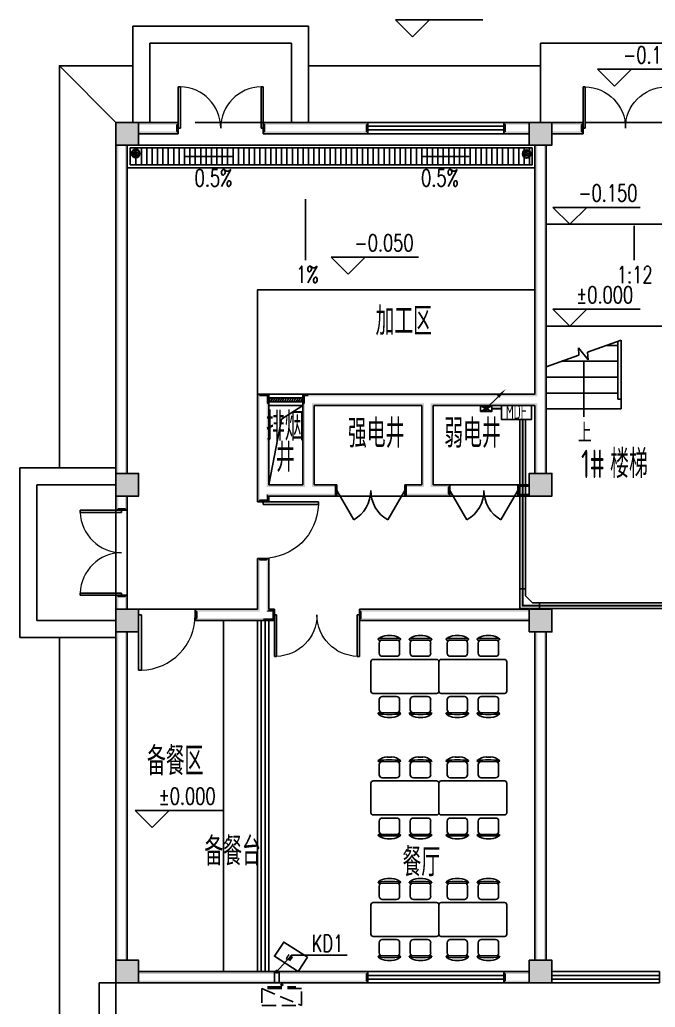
# Model space of a CAD drawing. Extents: x 6250600 to 6678662, y -692028 to -290561.
# Drawn here: x 6483987 to 6495213, y -404196 to -386753 of the extents above; entities that cross this region are included whole.
import ezdxf

# ---------------------------------------------------------------- set-up
doc = ezdxf.new("R2010")
doc.units = 0
doc.header["$LTSCALE"] = 1000
doc.header["$MEASUREMENT"] = 0
doc.linetypes.add('DASH', pattern=[0.35, 0.25, -0.1])
doc.layers.get('0').update_dxf_attribs({"linetype": 'CONTINUOUS'})
for name, color, linetype in [('CABLETRAY', 4, 'CONTINUOUS'), ('LWIRE', 4, 'CONTINUOUS'), ('PUB_HATCH', 8, 'CONTINUOUS'), ('TEL_TAB', 7, 'CONTINUOUS'), ('建筑底图', 251, 'CONTINUOUS'), ('排水', 221, 'CONTINUOUS'), ('电信', 7, 'CONTINUOUS')]:
    doc.layers.add(name, color=color, linetype=linetype)
doc.styles.add('_TCH_AXIS', font='COMPLEX', dxfattribs={"bigfont": 'GBCBIG'})
doc.styles.add('_TCH_DIM', font='SIMPLEX', dxfattribs={"bigfont": 'GBCBIG'})
doc.styles.add('_TCH_LABEL', font='COMPLEX', dxfattribs={"bigfont": 'GBCBIG'})
doc.styles.add('DIM_FONT', font='SIMPLEX', dxfattribs={"width": 0.7, "bigfont": 'GBCBIG'})
doc.styles.add('sceic', font='sceie.shx', dxfattribs={"width": 0.8, "bigfont": 'sceic.shx'})
doc.styles.add('schuco', font='sceie.shx', dxfattribs={"width": 0.7, "bigfont": 'sceic.shx'})
doc.styles.get("Standard").update_dxf_attribs({"font": 'GBENOR', "bigfont": 'GBCBIG'})

# ---------------------------------------------------------------- blocks, each defined once
blk = doc.blocks.new('$TelecSys$00000079')
for p, q in [((0.7, 0.7), (0, 0)), ((0.104, 0.104), (0.104, 0.104)), ((-0.104, -0.104), (-0.104, -0.104))]:
    blk.add_line(p, q)
at = {"const_width": 0.142}
blk.add_lwpolyline([(-0.071, 0, 1), (0.071, 0, 1)], format="xyb", close=True, dxfattribs=at)
blk.add_solid([(0.63, 0.77), (0.77, 0.63), (1.15, 1.15)])
at = {"width": 0.8, "flags": 9}
blk.add_attdef('A', (0, 0), '', height=0.00002, dxfattribs=at)
blk = doc.blocks.new('$plan$00000279')
for p, q in [((-389, 921), (-290, 921)), ((298, 921), (397, 921)), ((-569, 821), (-109, 821)), ((-564, 754), (-564, 529)), ((-114, 754), (-114, 529)), ((117, 821), (577, 821)), ((122, 754), (122, 529)), ((572, 754), (572, 529)), ((-497, 461), (-182, 461)), ((190, 461), (505, 461)), ((-746, 342), (-746, -308)), ((704, 392), (-696, 392)), ((754, -308), (754, 342)), ((-696, -358), (704, -358)), ((-182, -427), (-497, -427)), ((505, -427), (190, -427)), ((-564, -720), (-564, -495)), ((-114, -720), (-114, -495)), ((122, -720), (122, -495)), ((572, -720), (572, -495)), ((-109, -787), (-569, -787)), ((577, -787), (117, -787)), ((-290, -887), (-389, -887)), ((397, -887), (298, -887))]:
    blk.add_line(p, q)
for centre, radius, start, end in [((-379, 606), 316, 91.7651, 130.7265), ((-300, 606), 316, 49.2735, 88.2349), ((307, 606), 316, 91.7651, 130.7265), ((387, 606), 316, 49.2735, 88.2349), ((-579, 837), 10, 130.7265, 202.67), ((-569, 841), 20, 202.67, 270), ((-497, 754), 67.5, 90, 180), ((-182, 754), 67.5, 0, 90), ((-109, 841), 20, 270, 337.33), ((-100, 837), 10, 337.33, 49.2735), ((108, 837), 10, 130.7265, 202.67), ((117, 841), 20, 202.67, 270), ((190, 754), 67.5, 90, 180), ((505, 754), 67.5, 0, 90), ((577, 841), 20, 270, 337.33), ((587, 837), 10, 337.33, 49.2735), ((-497, 529), 67.5, 180, 270), ((-182, 529), 67.5, 270, 0), ((190, 529), 67.5, 180, 270), ((505, 529), 67.5, 270, 0), ((-696, 342), 50, 90, 180), ((704, 342), 50, 0, 90), ((-696, -308), 50, 180, 270), ((-497, -495), 67.5, 90, 180), ((-182, -495), 67.5, 0, 90), ((190, -495), 67.5, 90, 180), ((505, -495), 67.5, 0, 90), ((704, -308), 50, 270, 0), ((-579, -803), 10, 157.33, 229.2735), ((-569, -807), 20, 90, 157.33), ((-379, -572), 316, 229.2735, 268.2349), ((-497, -720), 67.5, 180, 270), ((-300, -572), 316, 271.7651, 310.7265), ((-182, -720), 67.5, 270, 0), ((-109, -807), 20, 22.67, 90), ((-100, -803), 10, 310.7265, 22.67), ((108, -803), 10, 157.33, 229.2735), ((117, -807), 20, 90, 157.33), ((307, -572), 316, 229.2735, 268.2349), ((190, -720), 67.5, 180, 270), ((387, -572), 316, 271.7651, 310.7265), ((505, -720), 67.5, 270, 0), ((577, -807), 20, 22.67, 90), ((587, -803), 10, 310.7265, 22.67)]:
    blk.add_arc(centre, radius, start, end)
at = {"lineweight": 13}
for centre, start, end in [((-339, -1857), 84.8023, 95.1977), ((347, -1857), 84.8023, 95.1977), ((-339, 1890), 264.8023, 275.1977), ((347, 1890), 264.8023, 275.1977)]:
    blk.add_arc(centre, 2713, start, end, dxfattribs=at)
at = {"width": 0.8, "flags": 9}
for tag in ['XSIZE', 'YSIZE']:
    blk.add_attdef(tag, (0, 0), '', height=0.5, dxfattribs=at)
blk = doc.blocks.new('A$C2E081725')
at = {"linetype": 'DASH'}
for p, q in [((700, 94), (0, 394)), ((600, 64), (100, 64)), ((138, 94), (138, 64)), ((350, 8), (327, 39)), ((350, 49), (350, 0)), ((350, 8), (373, 39)), ((563, 94), (563, 64))]:
    blk.add_line(p, q, dxfattribs=at)
blk.add_lwpolyline([(0, 394), (0, 94), (700, 94), (700, 394)], close=True, dxfattribs=at)
blk = doc.blocks.new('$lvtry$00000171')
at = {"layer": '排水'}
for p, q in [((-74, 11), (-11, 74)), ((-70, -27), (27, 70)), ((-53, -53), (53, 53)), ((-27, -70), (70, 27)), ((11, -74), (74, -11))]:
    blk.add_line(p, q, dxfattribs=at)
blk.add_circle((0, 0), 75, dxfattribs=at)
blk.add_point((0, 0), dxfattribs=at)
blk = doc.blocks.new('$WINLIB2D$00000039')
at = {"color": 0}
for points in [[(-0.5, 0.5), (-0.5, -0.5)], [(0.5, 0.5), (-0.5, 0.5)], [(0.5, -0.5), (0.5, 0.5)], [(-0.5, 0.167), (0.5, 0.167)], [(-0.452, -0.167), (-0.5, 0.084)], [(-0.384, -0.167), (-0.448, 0.167)], [(-0.316, -0.167), (-0.38, 0.167)], [(-0.248, -0.167), (-0.312, 0.167)], [(-0.18, -0.167), (-0.244, 0.167)], [(-0.112, -0.167), (-0.176, 0.167)], [(-0.044, -0.167), (-0.108, 0.167)], [(0.024, -0.167), (-0.04, 0.167)], [(0.092, -0.167), (0.028, 0.167)], [(0.16, -0.167), (0.096, 0.167)], [(0.228, -0.167), (0.164, 0.167)], [(0.296, -0.167), (0.232, 0.167)], [(0.364, -0.167), (0.3, 0.167)], [(0.432, -0.167), (0.368, 0.167)], [(0.5, -0.167), (0.436, 0.167)], [(-0.5, -0.167), (0.5, -0.167)], [(0.5, -0.5), (-0.5, -0.5)]]:
    blk.add_lwpolyline(points, dxfattribs=at)
blk = doc.blocks.new('$DorLib2D$00000002')
for p, q in [((-0.5, 0), (-0.5, 0.4875)), ((-0.475, 0.4875), (-0.5, 0.4875)), ((-0.475, 0), (-0.475, 0.4875)), ((0.475, 0), (0.475, 0.4875)), ((0.475, 0.4875), (0.5, 0.4875)), ((0.5, 0), (0.5, 0.4875)), ((-0.5, 0), (-0.475, 0)), ((0.5, 0), (0.475, 0))]:
    blk.add_line(p, q)
at = {"lineweight": 13}
for centre, start, end in [((-0.4875, 0), 0, 88.53072), ((0.4875, 0), 91.46928, 180)]:
    blk.add_arc(centre, 0.4875, start, end, dxfattribs=at)
blk = doc.blocks.new('$DorLib2D$00000231')
at = {"color": 0}
for p, q in [((-0.5, 0), (-0.25, 0.433)), ((0.5, 0), (0.25, 0.433))]:
    blk.add_line(p, q, dxfattribs=at)
for centre, start, end in [((-0.5, 0), 0, 60), ((0.5, 0), 120, 180)]:
    blk.add_arc(centre, 0.5, start, end, dxfattribs=at)
blk = doc.blocks.new('$WINLIB2D$00000001')
at = {"color": 0}
for points in [[(-0.5, 0.5), (-0.5, -0.5)], [(-0.5, 0.5), (0.5, 0.5)], [(0.5, -0.5), (0.5, 0.5)], [(0.5, 0.1667), (-0.5, 0.1667)], [(0.5, -0.1667), (-0.5, -0.1667)], [(-0.5, -0.5), (0.5, -0.5)]]:
    blk.add_lwpolyline(points, dxfattribs=at)
blk = doc.blocks.new('$DorLib2D$00000001')
for p, q in [((0.45, 0.975), (0.5, 0.975)), ((0.45, 0), (0.45, 0.975)), ((0.5, 0), (0.5, 0.975)), ((0.5, 0), (0.45, 0))]:
    blk.add_line(p, q)
at = {"lineweight": 13}
blk.add_arc((0.475, 0), 0.975, 91.4693, 180, dxfattribs=at)
blk = doc.blocks.new('$TCHSYS$WIN2D')
for p, q in [((-0.5, 0.5), (0.5, 0.5)), ((-0.5, 0.5), (-0.5, -0.5)), ((0.5, 0.5), (0.5, -0.5)), ((0.5, 0.1667), (-0.5, 0.1667)), ((0.5, -0.1667), (-0.5, -0.1667)), ((-0.5, -0.5), (0.5, -0.5))]:
    blk.add_line(p, q)
blk = doc.blocks.new('_FZH')
blk.add_lwpolyline([(-0.5, -0.5), (0.5, -0.5), (0.5, 0.5), (-0.5, 0.5)], close=True)
at = {"layer": 'PUB_HATCH'}
blk.add_solid([(-0.5, -0.5), (0.5, -0.5), (-0.5, 0.5), (0.5, 0.5)], dxfattribs=at)

msp = doc.modelspace()

# ---------------------------------------------------------------- hatches: boundary and pattern name
at = {"layer": '建筑底图'}
for points in [[(6486087.2, -388566.4), (6485687.2, -388566.4), (6485727.2, -388606.4), (6486047.2, -388606.4)], [(6485687.2, -388566.4), (6485687.2, -388966.4), (6485727.2, -388926.4), (6485727.2, -388606.4)], [(6486087.2, -388966.4), (6486087.2, -388566.4), (6486047.2, -388606.4), (6486047.2, -388926.4)], [(6486087.2, -388566.4), (6486087.2, -388606.4), (6486747.2, -388606.4), (6486787.2, -388566.4)], [(6486787.2, -388766.4), (6486787.2, -388566.4), (6486747.2, -388606.4), (6486747.2, -388726.4)], [(6490137.5, -388566.4), (6488287.2, -388566.4), (6488327.2, -388606.4), (6490097.5, -388606.4)], [(6488287.2, -388566.4), (6488287.2, -388766.4), (6488327.2, -388726.4), (6488327.2, -388606.4)], [(6490137.5, -388766.4), (6490137.5, -388566.4), (6490097.5, -388606.4), (6490097.5, -388726.4)], [(6492987.2, -388606.4), (6492987.2, -388566.4), (6492537.5, -388566.4), (6492577.5, -388606.4)], [(6492537.5, -388566.4), (6492537.5, -388766.4), (6492577.5, -388726.4), (6492577.5, -388606.4)], [(6493387.2, -388566.4), (6492987.2, -388566.4), (6493027.2, -388606.4), (6493347.2, -388606.4)], [(6492987.2, -388566.4), (6492987.2, -388966.4), (6493027.2, -388926.4), (6493027.2, -388606.4)], [(6493387.2, -388966.4), (6493387.2, -388566.4), (6493347.2, -388606.4), (6493347.2, -388926.4)], [(6493387.2, -388566.4), (6493387.2, -388606.4), (6493897.2, -388606.4), (6493937.2, -388566.4)], [(6493937.2, -388766.4), (6493937.2, -388566.4), (6493897.2, -388606.4), (6493897.2, -388726.4)], [(6486087.2, -388726.4), (6486087.2, -388766.4), (6486787.2, -388766.4), (6486747.2, -388726.4)], [(6488287.2, -388766.4), (6490137.5, -388766.4), (6490097.5, -388726.4), (6488327.2, -388726.4)], [(6492987.2, -388766.4), (6492987.2, -388726.4), (6492577.5, -388726.4), (6492537.5, -388766.4)], [(6493387.2, -388726.4), (6493387.2, -388766.4), (6493937.2, -388766.4), (6493897.2, -388726.4)], [(6485687.2, -388966.4), (6486087.2, -388966.4), (6486047.2, -388926.4), (6485727.2, -388926.4)], [(6485727.2, -388966.4), (6485687.2, -388966.4), (6485687.2, -394766.4), (6485727.2, -394766.4)], [(6485887.2, -388966.4), (6485847.2, -388966.4), (6485847.2, -394766.4), (6485887.2, -394766.4)], [(6492987.2, -388966.4), (6493387.2, -388966.4), (6493347.2, -388926.4), (6493027.2, -388926.4)], [(6493127.2, -388966.4), (6493087.2, -388966.4), (6493087.2, -393366.4), (6493127.2, -393406.4)], [(6493287.2, -388966.4), (6493247.2, -388966.4), (6493247.2, -393466.4), (6493287.2, -393466.4)], [(6488187.2, -393366.4), (6488187.2, -394966.4), (6488227.2, -394966.4), (6488227.2, -393406.4)], [(6488387.2, -393366.4), (6488187.2, -393366.4), (6488227.2, -393406.4), (6488347.2, -393406.4)], [(6488387.2, -393566.4), (6488387.2, -393366.4), (6488347.2, -393406.4), (6488347.2, -393526.4)], [(6489087.2, -393366.4), (6488987.2, -393366.4), (6489027.2, -393406.4), (6489087.2, -393406.4)], [(6488987.2, -393366.4), (6488987.2, -393566.4), (6489027.2, -393526.4), (6489027.2, -393406.4)], [(6489087.2, -393366.4), (6491187.2, -393366.4), (6491187.2, -393406.4), (6489087.2, -393406.4)], [(6491187.2, -393366.4), (6493087.2, -393366.4), (6493127.2, -393406.4), (6491187.2, -393406.4)], [(6493247.2, -394766.4), (6493287.2, -394766.4), (6493287.2, -393466.4), (6493247.2, -393466.4)], [(6488387.2, -393566.4), (6488387.2, -394966.4), (6488347.2, -395006.4), (6488347.2, -393526.4)], [(6488987.2, -393566.4), (6488987.2, -394966.4), (6489027.2, -395006.4), (6489027.2, -393526.4)], [(6489187.2, -393566.4), (6491087.2, -393566.4), (6491127.2, -393526.4), (6489147.2, -393526.4)], [(6489187.2, -393566.4), (6489187.2, -394966.4), (6489147.2, -395006.4), (6489147.2, -393526.4)], [(6491087.2, -393566.4), (6491087.2, -394966.4), (6491127.2, -395006.4), (6491127.2, -393526.4)], [(6491287.2, -393566.4), (6493087.2, -393566.4), (6493127.2, -393526.4), (6491247.2, -393526.4)], [(6491287.2, -393566.4), (6491287.2, -394966.4), (6491247.2, -395006.4), (6491247.2, -393526.4)], [(6493087.2, -394766.4), (6493127.2, -394766.4), (6493127.2, -393526.4), (6493087.2, -393566.4)], [(6486087.2, -394766.4), (6485687.2, -394766.4), (6485727.2, -394806.4), (6486047.2, -394806.4)], [(6485687.2, -394766.4), (6485687.2, -395166.4), (6485727.2, -395126.4), (6485727.2, -394806.4)], [(6486087.2, -395166.4), (6486087.2, -394766.4), (6486047.2, -394806.4), (6486047.2, -395126.4)], [(6493387.2, -394766.4), (6492987.2, -394766.4), (6493027.2, -394806.4), (6493347.2, -394806.4)], [(6492987.2, -394766.4), (6492987.2, -395166.4), (6493027.2, -395126.4), (6493027.2, -394806.4)], [(6493387.2, -395166.4), (6493387.2, -394766.4), (6493347.2, -394806.4), (6493347.2, -395126.4)], [(6488187.2, -394966.4), (6488187.2, -395266.4), (6488227.2, -395226.4), (6488227.2, -394966.4)], [(6488387.2, -394966.4), (6488987.2, -394966.4), (6489027.2, -395006.4), (6488347.2, -395006.4)], [(6489587.3, -394966.4), (6489187.2, -394966.4), (6489147.2, -395006.4), (6489587.3, -395006.4)], [(6489587.3, -395166.4), (6489587.3, -394966.4), (6489547.3, -394966.4), (6489547.3, -395166.4)], [(6491087.2, -394966.4), (6490787.3, -394966.4), (6490787.3, -395006.4), (6491127.2, -395006.4)], [(6490787.3, -395166.4), (6490787.3, -394966.4), (6490827.3, -394966.4), (6490827.3, -395166.4)], [(6491587.3, -394966.4), (6491287.2, -394966.4), (6491247.2, -395006.4), (6491547.3, -395006.4)], [(6491587.3, -395166.4), (6491587.3, -394966.4), (6491547.3, -395006.4), (6491547.3, -395126.4)], [(6492987.2, -395006.4), (6492987.2, -394966.4), (6492787.3, -394966.4), (6492827.3, -395006.4)], [(6492787.3, -394966.4), (6492787.3, -395166.4), (6492827.3, -395126.4), (6492827.3, -395006.4)], [(6485687.2, -395166.4), (6486087.2, -395166.4), (6486047.2, -395126.4), (6485727.2, -395126.4)], [(6485727.2, -395166.4), (6485687.2, -395166.4), (6485687.2, -395416.4), (6485727.2, -395376.4)], [(6485887.2, -395166.4), (6485847.2, -395166.4), (6485847.2, -395376.4), (6485887.2, -395416.4)], [(6488187.2, -395266.4), (6488387.2, -395266.4), (6488347.2, -395226.4), (6488227.2, -395226.4)], [(6488387.2, -395266.4), (6488387.2, -395166.4), (6488347.2, -395126.4), (6488347.2, -395226.4)], [(6488387.2, -395166.4), (6489087.2, -395166.4), (6489087.2, -395126.4), (6488347.2, -395126.4)], [(6489587.3, -395166.4), (6489087.2, -395166.4), (6489087.2, -395126.4), (6489587.3, -395126.4)], [(6491187.2, -395166.4), (6490787.3, -395166.4), (6490787.3, -395126.4), (6491187.2, -395126.4)], [(6491187.2, -395166.4), (6491587.3, -395166.4), (6491547.3, -395126.4), (6491187.2, -395126.4)], [(6492987.2, -395166.4), (6492987.2, -395126.4), (6492827.3, -395126.4), (6492787.3, -395166.4)], [(6492987.2, -395166.4), (6493387.2, -395166.4), (6493347.2, -395126.4), (6493027.2, -395126.4)], [(6485687.2, -395416.4), (6485887.2, -395416.4), (6485847.2, -395376.4), (6485727.2, -395376.4)], [(6488387.2, -396266.4), (6488187.2, -396266.4), (6488227.2, -396306.4), (6488347.2, -396306.4)], [(6488187.2, -396266.4), (6488187.2, -397166.4), (6488227.2, -397206.4), (6488227.2, -396306.4)], [(6488387.2, -397166.4), (6488387.2, -396266.4), (6488347.2, -396306.4), (6488347.2, -397206.4)], [(6485887.2, -396916.4), (6485687.2, -396916.4), (6485727.2, -396956.4), (6485847.2, -396956.4)], [(6485687.2, -397166.4), (6485727.2, -397166.4), (6485727.2, -396956.4), (6485687.2, -396916.4)], [(6485847.2, -397166.4), (6485887.2, -397166.4), (6485887.2, -396916.4), (6485847.2, -396956.4)], [(6486087.2, -397166.4), (6485687.2, -397166.4), (6485727.2, -397206.4), (6486047.2, -397206.4)], [(6485687.2, -397166.4), (6485687.2, -397566.4), (6485727.2, -397526.4), (6485727.2, -397206.4)], [(6486087.2, -397566.4), (6486087.2, -397166.4), (6486047.2, -397206.4), (6486047.2, -397526.4)], [(6488187.2, -397166.4), (6487087.2, -397166.4), (6487127.2, -397206.4), (6488227.2, -397206.4)], [(6487087.2, -397166.4), (6487087.2, -397366.4), (6487127.2, -397326.4), (6487127.2, -397206.4)], [(6488487.2, -397166.4), (6488387.2, -397166.4), (6488347.2, -397206.4), (6488447.2, -397206.4)], [(6488487.2, -397366.4), (6488487.2, -397166.4), (6488447.2, -397206.4), (6488447.2, -397326.4)], [(6492987.2, -397206.4), (6492987.2, -397166.4), (6489987.2, -397166.4), (6490027.2, -397206.4)], [(6489987.2, -397166.4), (6489987.2, -397366.4), (6490027.2, -397326.4), (6490027.2, -397206.4)], [(6493387.2, -397166.4), (6492987.2, -397166.4), (6493027.2, -397206.4), (6493347.2, -397206.4)], [(6492987.2, -397166.4), (6492987.2, -397566.4), (6493027.2, -397526.4), (6493027.2, -397206.4)], [(6493387.2, -397566.4), (6493387.2, -397166.4), (6493347.2, -397206.4), (6493347.2, -397526.4)], [(6487087.2, -397366.4), (6488287.2, -397366.4), (6488287.2, -397326.4), (6487127.2, -397326.4)], [(6488287.2, -397366.4), (6488487.2, -397366.4), (6488447.2, -397326.4), (6488287.2, -397326.4)], [(6492987.2, -397366.4), (6492987.2, -397326.4), (6490027.2, -397326.4), (6489987.2, -397366.4)], [(6485687.2, -397566.4), (6486087.2, -397566.4), (6486047.2, -397526.4), (6485727.2, -397526.4)], [(6485727.2, -397566.4), (6485687.2, -397566.4), (6485687.2, -403366.4), (6485727.2, -403366.4)], [(6485887.2, -397566.4), (6485847.2, -397566.4), (6485847.2, -403366.4), (6485887.2, -403366.4)], [(6492987.2, -397566.4), (6493387.2, -397566.4), (6493347.2, -397526.4), (6493027.2, -397526.4)], [(6493087.2, -403366.4), (6493127.2, -403366.4), (6493127.2, -397566.4), (6493087.2, -397566.4)], [(6493247.2, -403366.4), (6493287.2, -403366.4), (6493287.2, -397566.4), (6493247.2, -397566.4)], [(6486087.2, -403366.4), (6485687.2, -403366.4), (6485727.2, -403406.4), (6486047.2, -403406.4)], [(6485687.2, -403366.4), (6485687.2, -403766.4), (6485727.2, -403726.4), (6485727.2, -403406.4)], [(6486087.2, -403766.4), (6486087.2, -403366.4), (6486047.2, -403406.4), (6486047.2, -403726.4)], [(6493387.2, -403366.4), (6492987.2, -403366.4), (6493027.2, -403406.4), (6493347.2, -403406.4)], [(6492987.2, -403366.4), (6492987.2, -403766.4), (6493027.2, -403726.4), (6493027.2, -403406.4)], [(6493387.2, -403766.4), (6493387.2, -403366.4), (6493347.2, -403406.4), (6493347.2, -403726.4)], [(6486087.2, -403566.4), (6486087.2, -403606.4), (6490097.2, -403606.4), (6490137.2, -403566.4)], [(6490137.2, -403766.4), (6490137.2, -403566.4), (6490097.2, -403606.4), (6490097.2, -403726.4)], [(6492987.2, -403606.4), (6492987.2, -403566.4), (6492537.2, -403566.4), (6492577.2, -403606.4)], [(6492537.2, -403566.4), (6492537.2, -403766.4), (6492577.2, -403726.4), (6492577.2, -403606.4)], [(6485687.2, -403766.4), (6486087.2, -403766.4), (6486047.2, -403726.4), (6485727.2, -403726.4)], [(6486087.2, -403726.4), (6486087.2, -403766.4), (6490137.2, -403766.4), (6490097.2, -403726.4)], [(6492987.2, -403766.4), (6492987.2, -403726.4), (6492577.2, -403726.4), (6492537.2, -403766.4)], [(6492987.2, -403766.4), (6493387.2, -403766.4), (6493347.2, -403726.4), (6493027.2, -403726.4)]]:
    msp.add_hatch(color=256, dxfattribs=at).paths.add_polyline_path(points)
h = msp.add_hatch(dxfattribs=at)
h.set_pattern_fill('LINE', color=256, scale=100, angle=90)
h.set_pattern_definition([(90, (-38067433.02, -1469035.77), (-95.25, 6e-15), [])])
h.paths.add_polyline_path([(6493037.2, -389016.4), (6486037.2, -389016.4), (6486037.2, -389316.4), (6493037.2, -389316.4)])

# ---------------------------------------------------------------- linework, layer by layer
at = {"color": 2}
for p, q in [((6492127.2, -393571.4), (6492327.2, -393671.4)), ((6492327.2, -393571.4), (6492127.2, -393671.4))]:
    msp.add_line(p, q, dxfattribs=at)
msp.add_lwpolyline([(6492127.2, -393671.4), (6492127.2, -393571.4), (6492327.2, -393571.4), (6492327.2, -393671.4)], close=True, dxfattribs=at)
msp.add_lwpolyline([(6493025.2, -393566.4), (6493025.2, -393815.5), (6492498.6, -393815.5), (6492498.6, -393566.4)], close=True)
at = {"layer": 'CABLETRAY'}
for p, q in [((6492819, -396803), (6492819, -393815.5)), ((6492819, -393815.5), (6492919, -393815.5)), ((6492919, -393815.5), (6492919, -396803)), ((6492919, -396803), (6492819, -396803)), ((6492819, -397153), (6492819, -396803)), ((6492819, -396803), (6492919, -396803)), ((6492919, -396803), (6492919, -396928)), ((6492919, -396928), (6493044, -397053)), ((6493169, -397153), (6492819, -397153)), ((6493044, -397053), (6493169, -397053)), ((6493169, -397153), (6493169, -397053)), ((6493169, -397053), (6507592.6, -397053)), ((6493169, -397053), (6493169, -397153)), ((6507592.6, -397153), (6493169, -397153))]:
    msp.add_line(p, q, dxfattribs=at)
at = {"layer": '建筑底图'}
for p, q in [((6485987.2, -388566.4), (6485987.2, -386866.4)), ((6489087.2, -386866.4), (6485987.2, -386866.4)), ((6489087.2, -388566.4), (6489087.2, -386866.4)), ((6490927.1, -387053), (6490627.1, -386753)), ((6490627.1, -386753), (6492167.4, -386753)), ((6490927.1, -387053), (6491227.1, -386753)), ((6486287.2, -388566.4), (6486287.2, -387166.4)), ((6488787.2, -387166.4), (6486287.2, -387166.4)), ((6488787.2, -388566.4), (6488787.2, -387166.4)), ((6493187.2, -388566.4), (6493187.2, -387166.4)), ((6496187.2, -387166.4), (6493187.2, -387166.4)), ((6485687.2, -388566.4), (6484687.2, -387566.4)), ((6494494.1, -387928.4), (6494194.1, -387628.4)), ((6494194.1, -387628.4), (6495734.3, -387628.4)), ((6494494.1, -387928.4), (6494794.1, -387628.4)), ((6486787.2, -388566.4), (6486087.2, -388566.4)), ((6486787.2, -388766.4), (6486787.2, -388566.4)), ((6487087.2, -388566.4), (6488587.2, -388566.4)), ((6490137.5, -388566.4), (6488287.2, -388566.4)), ((6488287.2, -388566.4), (6488287.2, -388766.4)), ((6490137.5, -388766.4), (6490137.5, -388566.4)), ((6492987.2, -388566.4), (6492537.5, -388566.4)), ((6492537.5, -388566.4), (6492537.5, -388766.4)), ((6493937.2, -388566.4), (6493387.2, -388566.4)), ((6493937.2, -388766.4), (6493937.2, -388566.4)), ((6493987.2, -388566.4), (6495487.2, -388566.4)), ((6486087.2, -388766.4), (6486787.2, -388766.4)), ((6488287.2, -388766.4), (6490137.5, -388766.4)), ((6492537.5, -388766.4), (6492987.2, -388766.4)), ((6493387.2, -388766.4), (6493937.2, -388766.4)), ((6485687.2, -394766.4), (6485687.2, -388966.4)), ((6485887.2, -394766.4), (6485887.2, -388966.4)), ((6493087.2, -393366.4), (6493087.2, -388966.4)), ((6493287.2, -393466.4), (6493287.2, -388966.4)), ((6493704.1, -390366.4), (6493404.1, -390066.4)), ((6493404.1, -390066.4), (6494944.3, -390066.4)), ((6493704.1, -390366.4), (6494004.1, -390066.4)), ((6493287.2, -390366.4), (6496087.2, -390366.4)), ((6489789.2, -391247.6), (6489489.2, -390947.6)), ((6489489.2, -390947.6), (6491029.5, -390947.6)), ((6489789.2, -391247.6), (6490089.2, -390947.6)), ((6493704.1, -392166.4), (6493404.1, -391866.4)), ((6493404.1, -391866.4), (6494944.3, -391866.4)), ((6493704.1, -392166.4), (6494004.1, -391866.4)), ((6493287.2, -392166.4), (6496087.2, -392166.4)), ((6494612.2, -392409.8), (6494015.5, -392622.9)), ((6494552.2, -393456.4), (6494552.2, -392431.2)), ((6494612.2, -393456.4), (6494612.2, -392409.8)), ((6494612.2, -393456.4), (6494612.2, -392409.8)), ((6494026.5, -392757.5), (6493854.8, -392550.4)), ((6493854.8, -392550.4), (6493865.1, -392676.6)), ((6494015.5, -392622.9), (6494026.5, -392757.5)), ((6494341.7, -392506.4), (6494552.2, -392506.4)), ((6493865.1, -392676.6), (6493287.2, -392883)), ((6493557.8, -392786.4), (6494552.2, -392786.4)), ((6493287.2, -393626.4), (6493287.2, -392883)), ((6493287.2, -393066.4), (6494552.2, -393066.4)), ((6488187.2, -393366.4), (6488187.2, -394966.4)), ((6488387.2, -393366.4), (6488187.2, -393366.4)), ((6488387.2, -393566.4), (6488387.2, -393366.4)), ((6489087.2, -393366.4), (6488987.2, -393366.4)), ((6488987.2, -393366.4), (6488987.2, -393566.4)), ((6489087.2, -393366.4), (6491187.2, -393366.4)), ((6491187.2, -393366.4), (6493087.2, -393366.4)), ((6493287.2, -393346.4), (6494552.2, -393346.4)), ((6493287.2, -394766.4), (6493287.2, -393466.4)), ((6494552.2, -393456.4), (6494612.2, -393456.4)), ((6494612.2, -393626.4), (6494612.2, -393456.4)), ((6488387.2, -393566.4), (6488387.2, -394966.4)), ((6488987.2, -393566.4), (6488987.2, -394966.4)), ((6489187.2, -393566.4), (6491087.2, -393566.4)), ((6489187.2, -393566.4), (6489187.2, -394966.4)), ((6491087.2, -393566.4), (6491087.2, -394966.4)), ((6491287.2, -393566.4), (6493087.2, -393566.4)), ((6491287.2, -393566.4), (6491287.2, -394966.4)), ((6493087.2, -394766.4), (6493087.2, -393566.4)), ((6493287.2, -393626.4), (6494612.2, -393626.4)), ((6485687.2, -394666.4), (6483987.2, -394666.4)), ((6483987.2, -394666.4), (6483987.2, -397666.4)), ((6484287.2, -394966.4), (6484287.2, -397366.4)), ((6485687.2, -394966.4), (6484287.2, -394966.4)), ((6488187.2, -394966.4), (6488187.2, -395266.4)), ((6488387.2, -394966.4), (6488987.2, -394966.4)), ((6489587.3, -394966.4), (6489187.2, -394966.4)), ((6489587.3, -395166.4), (6489587.3, -394966.4)), ((6491087.2, -394966.4), (6490787.3, -394966.4)), ((6490787.3, -395166.4), (6490787.3, -394966.4)), ((6491587.3, -394966.4), (6491287.2, -394966.4)), ((6491587.3, -394966.4), (6492787.3, -394966.4)), ((6491587.3, -395166.4), (6491587.3, -394966.4)), ((6492987.2, -394966.4), (6492787.3, -394966.4)), ((6492787.3, -394966.4), (6492787.3, -395166.4)), ((6485687.2, -395166.4), (6485687.2, -395416.4)), ((6485887.2, -395416.4), (6485887.2, -395166.4)), ((6488387.2, -395266.4), (6488387.2, -395166.4)), ((6488387.2, -395166.4), (6489087.2, -395166.4)), ((6489587.3, -395166.4), (6489087.2, -395166.4)), ((6489587.3, -395166.4), (6490787.3, -395166.4)), ((6491187.2, -395166.4), (6490787.3, -395166.4)), ((6491187.2, -395166.4), (6491587.3, -395166.4)), ((6491587.3, -395166.4), (6492787.3, -395166.4)), ((6492787.3, -395166.4), (6492987.2, -395166.4)), ((6485687.2, -396916.4), (6485687.2, -395416.4)), ((6485687.2, -395416.4), (6485887.2, -395416.4)), ((6485887.2, -396916.4), (6485887.2, -395416.4)), ((6488187.2, -395266.4), (6488387.2, -395266.4)), ((6488387.2, -396266.4), (6488187.2, -396266.4)), ((6488187.2, -396266.4), (6488187.2, -397166.4)), ((6488387.2, -397166.4), (6488387.2, -396266.4)), ((6485887.2, -396916.4), (6485687.2, -396916.4)), ((6485687.2, -396916.4), (6485687.2, -397166.4)), ((6485887.2, -397166.4), (6485887.2, -396916.4)), ((6486087.2, -397166.4), (6487087.2, -397166.4)), ((6488187.2, -397166.4), (6487087.2, -397166.4)), ((6487087.2, -397166.4), (6487087.2, -397366.4)), ((6488487.2, -397166.4), (6488387.2, -397166.4)), ((6488487.2, -397366.4), (6488487.2, -397166.4)), ((6492987.2, -397166.4), (6489987.2, -397166.4)), ((6489987.2, -397166.4), (6489987.2, -397366.4)), ((6485687.2, -397366.4), (6484287.2, -397366.4)), ((6487087.2, -397366.4), (6488287.2, -397366.4)), ((6487587.2, -397366.4), (6488187.2, -397366.4)), ((6487587.2, -403566.4), (6487587.2, -397366.4)), ((6488287.2, -397366.4), (6488487.2, -397366.4)), ((6489987.2, -397366.4), (6492987.2, -397366.4)), ((6485687.2, -397666.4), (6483987.2, -397666.4)), ((6485687.2, -403366.4), (6485687.2, -397566.4)), ((6485887.2, -403366.4), (6485887.2, -397566.4)), ((6493087.2, -397566.4), (6493087.2, -403366.4)), ((6493287.2, -397566.4), (6493287.2, -403366.4)), ((6486328, -401020.2), (6486028, -400720.2)), ((6486028, -400720.2), (6487568.2, -400720.2)), ((6486328, -401020.2), (6486628, -400720.2)), ((6490137.2, -403566.4), (6486087.2, -403566.4)), ((6488187.2, -403566.4), (6487587.2, -403566.4)), ((6490137.2, -403766.4), (6490137.2, -403566.4)), ((6492987.2, -403566.4), (6492537.2, -403566.4)), ((6492537.2, -403566.4), (6492537.2, -403766.4)), ((6485687.2, -403766.4), (6485387.2, -403766.4)), ((6485387.2, -403766.4), (6485387.2, -406066.4)), ((6485687.2, -403766.4), (6485687.2, -405766.4)), ((6486087.2, -403766.4), (6490137.2, -403766.4)), ((6492537.2, -403766.4), (6492987.2, -403766.4))]:
    msp.add_line(p, q, dxfattribs=at)
for points in [[(6485987.2, -387566.4), (6484687.2, -387566.4), (6484687.2, -394666.4)], [(6493187.2, -387566.4), (6489087.2, -387566.4)], [(6492987.2, -388966.4), (6486087.2, -388966.4)], [(6487748.6, -389170.1), (6486913.7, -389170.1), (6487213.7, -389170.1)], [(6491084.2, -389170.1), (6491919, -389170.1), (6491619, -389170.1)], [(6493087.2, -389366.4), (6485887.2, -389366.4)], [(6489035, -390998.9), (6489035, -390223.5), (6489035, -389923.5)], [(6494840.7, -391002.1), (6494840.7, -390398), (6494840.7, -390698)], [(6493949.7, -393766.4), (6493949.7, -392786.4), (6493949.7, -393086.4)], [(6488387.2, -394966.4), (6488612.5, -393809.4), (6488987.2, -393566.4)], [(6484687.2, -397666.4), (6484687.2, -404766.4), (6485387.2, -404766.4)], [(6489769.9, -403276.5), (6488788.8, -403276.5), (6488527.2, -403566.4)]]:
    msp.add_lwpolyline(points, dxfattribs=at)
for points in [[(6485887.2, -389366.4), (6493087.2, -389366.4), (6493087.2, -388966.4), (6485887.2, -388966.4)], [(6485937.2, -389316.4), (6493037.2, -389316.4), (6493037.2, -389016.4), (6485937.2, -389016.4)], [(6488187.2, -393366.4), (6493087.2, -393366.4), (6493087.2, -391521.8), (6488187.2, -391521.8)], [(6489070, -403314), (6488907.9, -403566.4), (6488487.2, -403296.2), (6488649.4, -403043.8)], [(6488567.2, -403766.4), (6488487.2, -403766.4), (6488487.2, -403566.4), (6488567.2, -403566.4)]]:
    msp.add_lwpolyline(points, close=True, dxfattribs=at)
msp.add_lwpolyline([(6488540.6, -403551.6, 1), (6488513.8, -403581.3, 1)], format="xyb", close=True, dxfattribs=at)
at = {"layer": '电信', "color": 4, "const_width": 35}
for points in [[(6492327.2, -393621.4), (6492498.6, -393621.4)], [(6507537.5, -397103), (6492869, -397103), (6492869, -393815.5)]]:
    msp.add_lwpolyline(points, dxfattribs=at)

# ---------------------------------------------------------------- block references
at = {"layer": 'LWIRE', "color": 1, "xscale": 300, "yscale": 300, "zscale": 300}
msp.add_blockref('$TelecSys$00000079', (6492227.2, -393621.4), dxfattribs=at)
at = {"layer": '建筑底图'}
for name, p, xscale, yscale, zscale in [('$DorLib2D$00000002', (6487537.2, -388666.4), 1500, 1500, 1500), ('_FZH', (6485887.2, -388766.4), 400, 400, 400), ('_FZH', (6493187.2, -388766.4), 400, 400, 400), ('$WINLIB2D$00000039', (6488687.2, -393466.4), 600, -200.0000002086163, 600), ('_FZH', (6485887.2, -394966.4), 400, 400, 400), ('_FZH', (6493187.2, -394966.4), 400, 400, 400), ('$DorLib2D$00000231', (6490187.3, -395066.4), 1200, -1200, 1200), ('_FZH', (6485887.2, -397366.4), 400, 400, 400), ('_FZH', (6493187.2, -397366.4), 400, 400, 400), ('$plan$00000279', (6490794.6, -398338.6), -0.8000000000465661, -0.8000000000465661, 0.8000000000465661), ('$plan$00000279', (6491994.6, -398338.6), -0.8000000000465661, -0.8000000000465661, 0.8000000000465661), ('$plan$00000279', (6490794.6, -400485.4), -0.8000000000465661, -0.8000000000465661, 0.8000000000465661), ('$plan$00000279', (6491994.6, -400485.4), -0.8000000000465661, -0.8000000000465661, 0.8000000000465661), ('$plan$00000279', (6490794.6, -402632.3), -0.8000000000465661, -0.8000000000465661, 0.8000000000465661), ('$plan$00000279', (6491994.6, -402632.3), -0.8000000000465661, -0.8000000000465661, 0.8000000000465661), ('_FZH', (6485887.2, -403566.4), 400, 400, 400), ('_FZH', (6493187.2, -403566.4), 400, 400, 400)]:
    msp.add_blockref(name, p, dxfattribs=dict(at, xscale=xscale, yscale=yscale, zscale=zscale))
for name, p, xscale, yscale, zscale, rotation in [('$DorLib2D$00000002', (6494687.2, -388666.4), -1500, 1500, -1500, 3.741039478200037e-08), ('$WINLIB2D$00000001', (6491337.5, -388666.4), -2400, -200.0000051602256, -2400, 3.741023490988482e-08), ('$DorLib2D$00000231', (6492187.3, -395066.4), -1200, 1200, -1200, 179.9999995616815), ('$DorLib2D$00000002', (6485787.2, -396166.4), 1500, 1500, 1500, 90.00000045925906), ('$DorLib2D$00000001', (6488287.2, -395766.4), -1000, 1000, -1000, 270.0000000001779), ('$DorLib2D$00000001', (6486587.2, -397266.4), 1000, 1000, 1000, 179.9999999152628), ('$DorLib2D$00000002', (6489237.2, -397266.4), -1500, 1500, -1500, 180), ('$WINLIB2D$00000001', (6488287.2, -400466.4), 6200.000096227741, 200, 6200.000096227741, 270), ('$WINLIB2D$00000001', (6491337.2, -403666.4), 2400, -199.9999999625143, 2400, 180.0000000123235), ('$TCHSYS$WIN2D', (6494337.2, -403666.4), 1900.000002484769, 200.0000009590294, 1900.000002484769, 179.999999983938)]:
    msp.add_blockref(name, p, dxfattribs=dict(at, xscale=xscale, yscale=yscale, zscale=zscale, rotation=rotation))
at = {"layer": '建筑底图', "xscale": -1, "yscale": -1, "rotation": 278.6545034556717}
msp.add_blockref('$lvtry$00000171', (6486036.2, -389116.3), dxfattribs=at)
at = {"layer": '建筑底图', "yscale": -1, "rotation": 66.11978372768051}
msp.add_blockref('$lvtry$00000171', (6492940.6, -389123.3), dxfattribs=at)
at = {"layer": '建筑底图', "rotation": 180}
msp.add_blockref('A$C2E081725', (6488965.2, -403772.1), dxfattribs=at)

# ---------------------------------------------------------------- texts
at = {"layer": 'TEL_TAB', "color": 6, "style": 'sceic', "width": 0.67}
msp.add_text('MDF', height=250, dxfattribs=at).set_placement((6492574.3, -393803.8))
at = {"layer": '建筑底图'}
for s, height, style, width, p in [('-0.150', 297.5, '_TCH_DIM', 0.705882, (6494644.3, -387523.4)), ('0.5%', 297.5, '_TCH_DIM', 0.705882, (6487075.9, -389695.5)), ('0.5%', 297.5, '_TCH_DIM', 0.705882, (6491076.8, -389695.5)), ('-0.150', 297.5, '_TCH_DIM', 0.705882, (6493854.3, -389961.4)), ('-0.050', 297.5, '_TCH_DIM', 0.705882, (6489899.5, -390842.6)), ('1%', 297.5, '_TCH_AXIS', 0.705882, (6488870, -391401.4)), ('1:12', 297.5, '_TCH_DIM', 0.705882, (6494535.7, -391404.6)), ('%%P0.000', 297.5, '_TCH_DIM', 0.705882, (6493814.3, -391761.4)), ('加工区', 500, 'schuco', 0.7, (6490272.1, -392326.9)), ('排烟', 500, 'schuco', 0.7, (6488336.2, -394186.2)), ('强电井', 500, 'schuco', 0.7, (6489784.5, -394310.2)), ('弱电井', 500, 'schuco', 0.7, (6491486.1, -394310.2)), ('井', 500, 'schuco', 0.7, (6488512.5, -394736)), ('1#', 500, 'schuco', 0.7, (6493903.8, -394848.3)), ('楼梯', 500, 'schuco', 0.7, (6494416.3, -394848.3)), ('备餐区', 500, 'schuco', 0.7, (6486234.4, -400097.7)), ('%%P0.000', 297.5, '_TCH_DIM', 0.705882, (6486438.2, -400615.2)), ('备餐台', 500, 'schuco', 0.7, (6487248.6, -401692.3)), ('餐厅', 500, 'schuco', 0.7, (6490747.8, -401884.1)), ('KD1', 297.5, '_TCH_LABEL', 0.705882, (6489144.6, -403216.4))]:
    msp.add_text(s, height=height, dxfattribs=dict(at, style=style, width=width)).set_placement(p)
at = {"layer": '建筑底图', "style": '_TCH_DIM'}
msp.add_text('上', height=337.6, dxfattribs=at).set_placement((6493845.5, -394221.4))
at = {"layer": '建筑底图', "style": 'DIM_FONT', "width": 0.494118}
msp.add_text('LW', height=89.65, rotation=327.28331, dxfattribs=at).set_placement((6488683.3, -403331.9))

doc.saveas('drawing.dxf')
